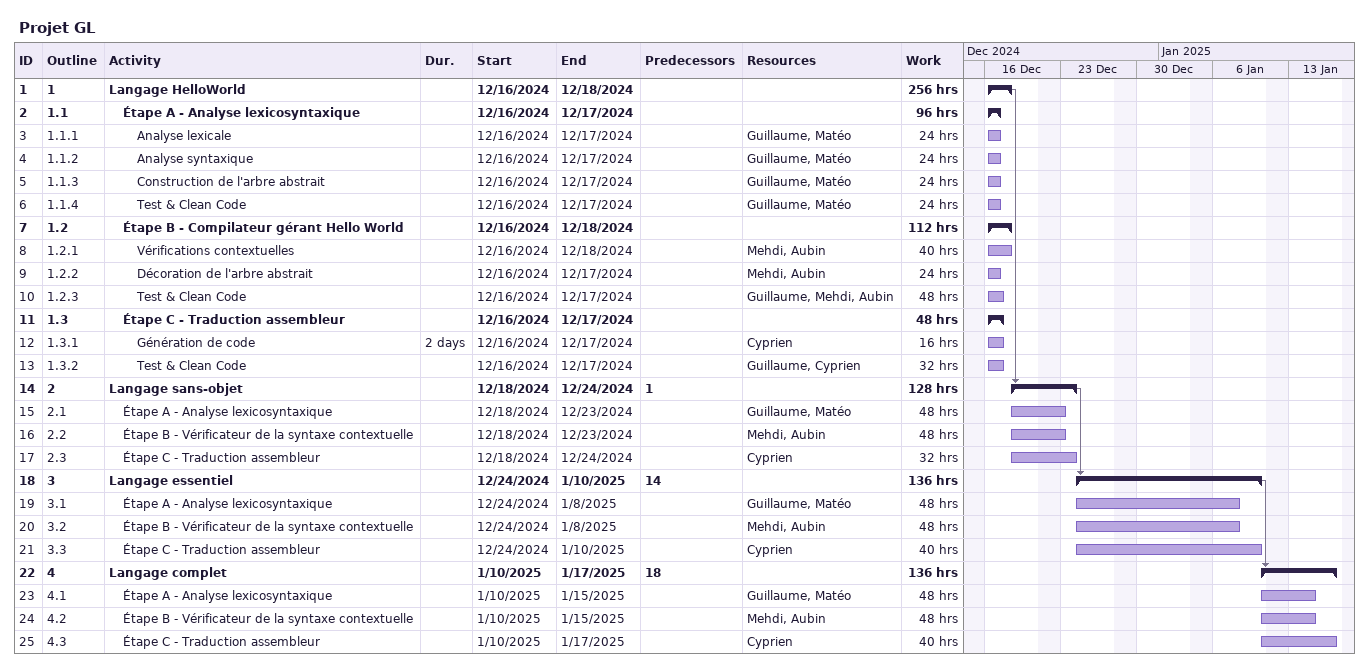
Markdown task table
Projet GL

| ID | WBS | Task | Duration | Start | Finish | Predecessors | Resources | Work (h) |
|---|---|---|---|---|---|---|---|---|
| 1 | 1 | **Langage HelloWorld** |  | 2024-12-16 | 2024-12-18 |  |  | 256 |
| 2 | 1.1 | **Étape A - Analyse lexicosyntaxique** |  | 2024-12-16 | 2024-12-17 |  |  | 96 |
| 3 | 1.1.1 | Analyse lexicale |  | 2024-12-16 | 2024-12-17 |  | Guillaume, Matéo | 24 |
| 4 | 1.1.2 | Analyse syntaxique |  | 2024-12-16 | 2024-12-17 |  | Guillaume, Matéo | 24 |
| 5 | 1.1.3 | Construction de l'arbre abstrait |  | 2024-12-16 | 2024-12-17 |  | Guillaume, Matéo | 24 |
| 6 | 1.1.4 | Test & Clean Code |  | 2024-12-16 | 2024-12-17 |  | Guillaume, Matéo | 24 |
| 7 | 1.2 | **Étape B - Compilateur gérant Hello World** |  | 2024-12-16 | 2024-12-18 |  |  | 112 |
| 8 | 1.2.1 | Vérifications contextuelles |  | 2024-12-16 | 2024-12-18 |  | Mehdi, Aubin | 40 |
| 9 | 1.2.2 | Décoration de l'arbre abstrait |  | 2024-12-16 | 2024-12-17 |  | Mehdi, Aubin | 24 |
| 10 | 1.2.3 | Test & Clean Code |  | 2024-12-16 | 2024-12-17 |  | Guillaume, Mehdi, Aubin | 48 |
| 11 | 1.3 | **Étape C - Traduction assembleur** |  | 2024-12-16 | 2024-12-17 |  |  | 48 |
| 12 | 1.3.1 | Génération de code | 2d | 2024-12-16 | 2024-12-17 |  | Cyprien | 16 |
| 13 | 1.3.2 | Test & Clean Code |  | 2024-12-16 | 2024-12-17 |  | Guillaume, Cyprien | 32 |
| 14 | 2 | **Langage sans-objet** |  | 2024-12-18 | 2024-12-24 | 1 |  | 128 |
| 15 | 2.1 | Étape A - Analyse lexicosyntaxique |  | 2024-12-18 | 2024-12-23 |  | Guillaume, Matéo | 48 |
| 16 | 2.2 | Étape B - Vérificateur de la syntaxe contextuelle |  | 2024-12-18 | 2024-12-23 |  | Mehdi, Aubin | 48 |
| 17 | 2.3 | Étape C - Traduction assembleur |  | 2024-12-18 | 2024-12-24 |  | Cyprien | 32 |
| 18 | 3 | **Langage essentiel** |  | 2024-12-24 | 2025-01-10 | 14 |  | 136 |
| 19 | 3.1 | Étape A - Analyse lexicosyntaxique |  | 2024-12-24 | 2025-01-08 |  | Guillaume, Matéo | 48 |
| 20 | 3.2 | Étape B - Vérificateur de la syntaxe contextuelle |  | 2024-12-24 | 2025-01-08 |  | Mehdi, Aubin | 48 |
| 21 | 3.3 | Étape C - Traduction assembleur |  | 2024-12-24 | 2025-01-10 |  | Cyprien | 40 |
| 22 | 4 | **Langage complet** |  | 2025-01-10 | 2025-01-17 | 18 |  | 136 |
| 23 | 4.1 | Étape A - Analyse lexicosyntaxique |  | 2025-01-10 | 2025-01-15 |  | Guillaume, Matéo | 48 |
| 24 | 4.2 | Étape B - Vérificateur de la syntaxe contextuelle |  | 2025-01-10 | 2025-01-15 |  | Mehdi, Aubin | 48 |
| 25 | 4.3 | Étape C - Traduction assembleur |  | 2025-01-10 | 2025-01-17 |  | Cyprien | 40 |
